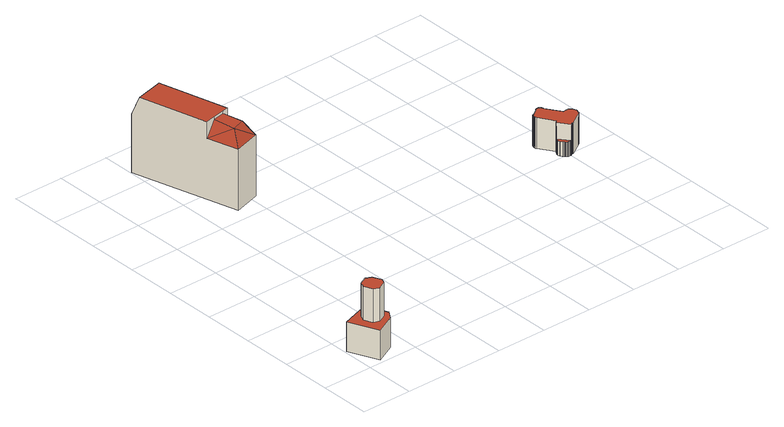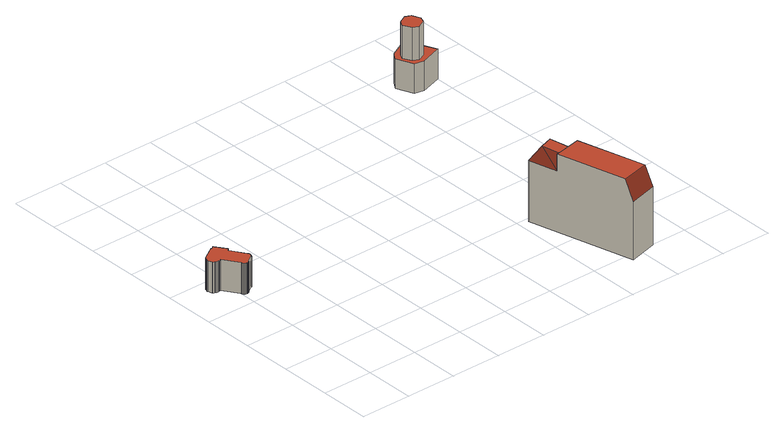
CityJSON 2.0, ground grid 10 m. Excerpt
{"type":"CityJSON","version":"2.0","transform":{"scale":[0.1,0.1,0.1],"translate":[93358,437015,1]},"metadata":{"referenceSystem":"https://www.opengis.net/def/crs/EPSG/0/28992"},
"CityObjects":{
"building1":{"type":"Building","attributes":{"statusOmschr":"Pand in gebruik","aantalBouwlagen":1,"yearOfConstruction":1953},"address":[{"country":"Nederland","locality":"Rotterdam"}],"geometry":[{"type":"Solid","lod":"2","boundaries":[[[[0,1,2,3]],[[3,2,4,5]],[[6,7,5,4]],[[8,9,10,11]],[[12,13,1,0]],[[14,15,16,17]],[[17,16,18,19]],[[20,21,19,18]],[[22,23,21,20]],[[24,25,23,22]],[[9,8,25,24]],[[26,12,0,3,5,7],[15,10,9,24,22,20,18,16]],[[21,23,25,8,11,14,17,19]],[[2,1,13,27,6,4]],[[13,12,26,27]],[[27,26,7,6]],[[11,10,15,14]]]],"semantics":{"surfaces":[{"type":"WallSurface"},{"type":"RoofSurface"},{"type":"GroundSurface"}],"values":[[0,0,0,0,0,0,0,0,0,0,0,1,1,2,0,0,0]]}}]},
"building2":{"type":"Building","attributes":{"statusOmschr":"Pand in gebruik","typeOmschr":"tussenpand","aantalBouwlagen":1,"hoogste_bouwlaag":0,"laagste_bouwlaag":0,"yearOfConstruction":1615},"address":[{"country":"Nederland","locality":"Rotterdam","thoroughfareNumber":"12-8","thoroughfareName":"Oost-Wijnstraat","postcode":"3011TZ"},{"country":"Nederland","locality":"Rotterdam","thoroughfareNumber":"11","thoroughfareName":"Wijnhaven","postcode":"3011TZ"}],"geometry":[{"type":"Solid","lod":"2","boundaries":[[[[28,29,30,31]],[[32,33,34,35]],[[36,34,31]],[[35,34,36]],[[37,38,30,29]],[[39,40,41,37,29,28,42]],[[41,40,43,44]],[[42,28,33]],[[32,42,33]],[[37,41,44,38]],[[43,40,39,45,46,47]],[[34,33,31]],[[33,28,31]],[[39,42,32,45]],[[46,35,36,47]],[[45,32,35,46]],[[31,30,38,44,43,47,36]]]],"semantics":{"surfaces":[{"type":"WallSurface"},{"type":"RoofSurface"},{"type":"GroundSurface"}],"values":[[0,1,1,1,2,0,1,1,1,0,1,1,1,0,0,0,0]]}}]},
"building3":{"type":"Building","attributes":{"statusOmschr":"Pand in gebruik","typeOmschr":"vrijstaand","aantalBouwlagen":2,"hoogste_bouwlaag":0,"laagste_bouwlaag":1,"yearOfConstruction":1900},"address":[{"country":"Nederland","locality":"Rotterdam","thoroughfareNumber":"25","thoroughfareName":"Geldersekade","postcode":"3011WB"}],"geometry":[{"type":"Solid","lod":"2","boundaries":[[[[48,49,50,51]],[[52,53,49,48]],[[54,55,56,57]],[[58,59,53,52]],[[60,61,59,58]],[[62,63,61,60]],[[57,56,64,65]],[[66,67,63,62]],[[68,69,67,66]],[[65,64,70,71]],[[72,73,69,68]],[[74,75,73,72]],[[71,70,76,77]],[[78,79,75,74]],[[80,81,79,78]],[[77,76,82,83]],[[84,85,81,80]],[[86,87,85,84]],[[83,82,88,89]],[[90,91,87,86]],[[92,93,91,90]],[[89,88,94,95]],[[96,97,93,92]],[[98,99,97,96]],[[95,94,100,101]],[[102,103,99,98]],[[104,105,103,102]],[[101,100,106,107]],[[108,109,105,104]],[[107,106,110,111]],[[112,113,109,108]],[[114,115,113,112]],[[111,110,116,117]],[[118,119,115,114]],[[117,116,120,121]],[[122,123,119,118]],[[121,120,124,125]],[[126,127,128,129]],[[130,131,132,133]],[[125,124,134,135]],[[59,61,63,67,69,73,75,79,81,85,87,91,93,97,99,103,105,109,113,115,119,123,132,131,136,137,138,139,140,141,142,143,144,145,146,147,126,129,148,149,150,151,152,153,154,155,156,157,158,159,160,161,162,163,164,165,166,50,49,53]],[[167,136,131,130]],[[135,134,168,169]],[[170,137,136,167]],[[169,168,171,128]],[[121,125,135,169,128,127,172,173,174,175,54,57,65,71,77,83,89,95,101,107,111,117]],[[148,176,177,149]],[[178,138,137,170]],[[149,177,179,150]],[[180,181,182,183,184,185,186,179,177,176,171,168,134,124,120,116,110,106,100,94,88,82,76,70,64,56,55,187,188,189,190,191,192,193,194,195,196,197,198,199,200,178,170,167,130,133,122,118,114,112,108,104,102,98,96,92,90,86,84,80,78,74,72,68,66,62,60,58,52,48,51,201,202,203,204,205,206,207,208,209]],[[200,139,138,178]],[[133,132,123,122]],[[199,140,139,200]],[[151,186,185,152]],[[152,185,184,153]],[[198,141,140,199]],[[129,128,171,176,148]],[[153,184,183,154]],[[141,198,197,142]],[[192,191,127,126,147]],[[154,183,182,155]],[[142,197,196,143]],[[143,196,195,144]],[[150,179,186,151]],[[155,182,181,156]],[[144,195,194,145]],[[156,181,180,157]],[[193,146,145,194]],[[157,180,209,158]],[[192,147,146,193]],[[158,209,208,159]],[[190,172,127,191]],[[159,208,207,160]],[[189,173,172,190]],[[160,207,206,161]],[[161,206,205,162]],[[188,174,173,189]],[[162,205,204,163]],[[187,175,174,188]],[[203,164,163,204]],[[202,165,164,203]],[[201,166,165,202]],[[51,50,166,201]],[[175,187,55,54]]]],"semantics":{"surfaces":[{"type":"WallSurface"},{"type":"RoofSurface"},{"type":"GroundSurface"}],"values":[[0,0,0,0,0,0,0,0,0,0,0,0,0,0,0,0,0,0,0,0,0,0,0,0,0,0,0,0,0,0,0,0,0,0,0,0,0,0,0,0,1,0,0,0,0,1,0,0,0,2,0,0,0,0,0,0,0,0,0,0,0,0,0,0,0,0,0,0,0,0,0,0,0,0,0,0,0,0,0,0,0,0,0,0]]}}]}
},
"vertices":[
[27,5,64],[27,5,5],[66,25,5],[66,25,64],[76,40,5],[76,40,64],[62,73,5],[62,73,64],[27,49,130],[27,49,64],[34,33,64],[34,33,130],[1,63,64],[1,63,5],[46,28,130],[46,28,64],[62,36,64],[62,36,130],[66,47,64],[66,47,130],[58,63,64],[58,63,130],[47,68,64],[47,68,130],[32,61,64],[32,61,130],[43,77,64],[43,77,5],
[144,508,139],[144,508,18],[197,525,18],[197,525,139],[146,574,167],[154,530,167],[179,539,167],[171,579,167],[182,581,139],[87,719,18],[143,733,18],[127,570,172],[92,704,172],[87,719,133],[127,570,139],[147,717,172],[143,733,133],[146,574,172],[171,579,172],[182,581,172],
[729,336,3],[729,336,64],[730,335,64],[730,335,3],[727,336,3],[727,336,64],[684,309,31],[684,309,3],[685,307,3],[685,307,31],[725,336,3],[725,336,64],[723,336,3],[723,336,64],[721,336,3],[721,336,64],[685,306,3],[685,306,31],[719,335,3],[719,335,64],[699,365,3],[699,365,64],[688,302,3],[688,302,31],[699,366,3],[699,366,64],[699,367,3],[699,367,64],[689,301,3],[689,301,31],[698,368,3],[698,368,64],[698,369,3],[698,369,64],[690,300,3],[690,300,31],[697,370,3],[697,370,64],[696,370,3],[696,370,64],[690,299,3],[690,299,31],[696,371,3],[696,371,64],[695,371,3],[695,371,64],[691,298,3],[691,298,31],[694,372,3],[694,372,64],[693,372,3],[693,372,64],[692,297,3],[692,297,31],[692,372,3],[692,372,64],[691,372,3],[691,372,64],[693,296,3],[693,296,31],[690,372,3],[690,372,64],[694,296,3],[694,296,32],[689,372,3],[689,372,64],[688,371,3],[688,371,64],[695,295,3],[695,295,32],[687,371,3],[687,371,64],[696,295,3],[696,295,32],[686,370,3],[686,370,64],[698,295,3],[698,295,32],[686,316,64],[686,316,32],[701,295,32],[701,295,64],[674,361,3],[674,361,64],[686,369,64],[686,369,3],[699,295,3],[699,295,32],[672,361,64],[671,359,64],[671,358,64],[670,357,64],[670,355,64],[670,354,64],[670,353,64],[670,351,64],[671,350,64],[690,320,64],[689,319,64],[687,318,64],[702,296,64],[703,296,64],[704,297,64],[705,298,64],[706,298,64],[708,297,64],[732,312,64],[733,313,64],[734,314,64],[735,315,64],[736,316,64],[736,318,64],[737,319,64],[737,321,64],[738,322,64],[738,324,64],[735,331,64],[734,333,64],[732,334,64],[672,361,3],[700,295,3],[700,295,32],[671,359,3],[701,295,3],[685,315,32],[685,313,32],[684,312,32],[684,310,31],[702,296,3],[703,296,3],[671,358,3],[704,297,3],[735,315,3],[734,314,3],[733,313,3],[732,312,3],[708,297,3],[706,298,3],[705,298,3],[684,310,3],[684,312,3],[685,313,3],[685,315,3],[686,316,3],[687,318,3],[689,319,3],[690,320,3],[671,350,3],[670,351,3],[670,353,3],[670,354,3],[670,355,3],[670,357,3],[732,334,3],[734,333,3],[735,331,3],[738,324,3],[738,322,3],[737,321,3],[737,319,3],[736,318,3],[736,316,3]
]}
